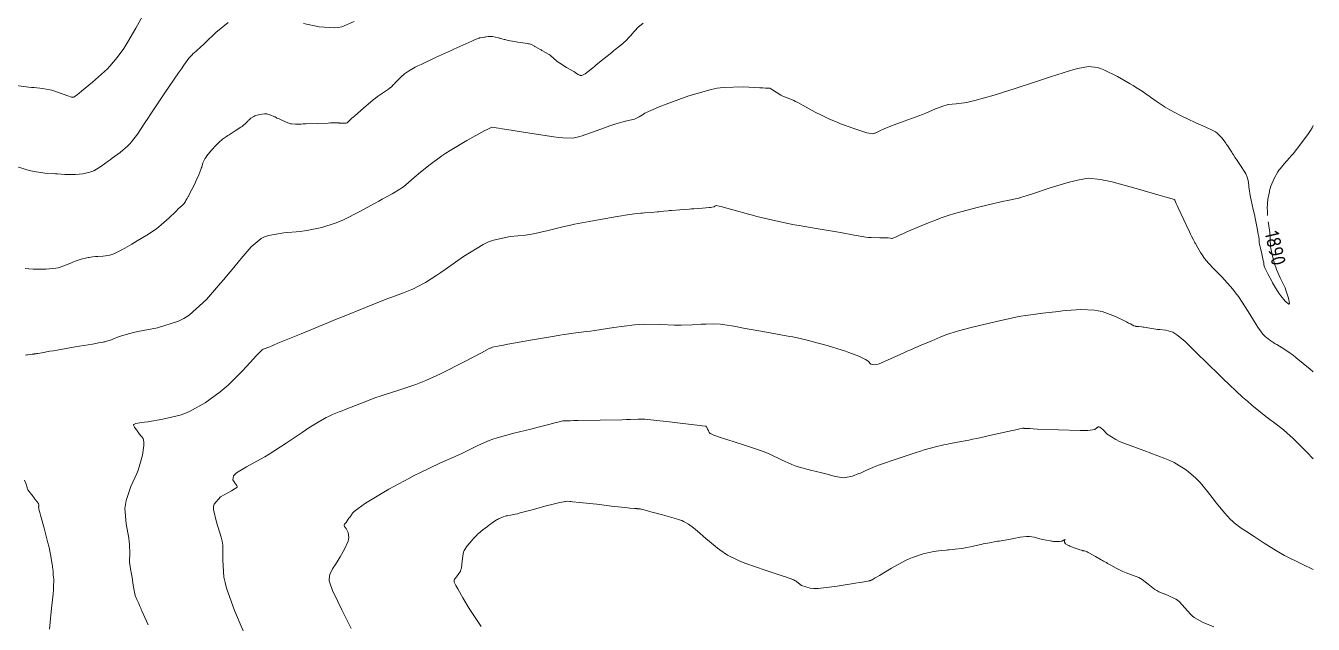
# Model space of a CAD drawing. Header units: millimetres. Extents: x 837477 to 838477, y 1189014 to 1191014.
# Drawn here: x 838137.9 to 838476.5, y 1189608.2 to 1189765.8 of the extents above; entities that cross this region are included whole.
import ezdxf

# ---------------------------------------------------------------- set-up
doc = ezdxf.new("R2010")
doc.units = ezdxf.units.MM
doc.header["$LTSCALE"] = 0.3
doc.layers.add('COTAS 10', color=252, linetype='Continuous', lineweight=9)
doc.styles.get("Standard").update_dxf_attribs({"font": 'isocp2.shx', "bigfont": '@extfont2.shx'})

msp = doc.modelspace()

# ---------------------------------------------------------------- linework, layer by layer
at = {"layer": 'COTAS 10'}
for points in [[(838133.93, 1189729.205), (838138.202, 1189727.887), (838139.215, 1189727.623), (838140.154, 1189727.404), (838142.931, 1189726.981), (838145.131, 1189726.85), (838145.706, 1189726.815), (838146.267, 1189726.78), (838148.17, 1189726.659), (838149.996, 1189726.604), (838150.508, 1189726.611), (838151.022, 1189726.627), (838152.903, 1189726.766), (838154.788, 1189727.186), (838155.305, 1189727.381), (838155.82, 1189727.609), (838157.663, 1189728.714), (838159.559, 1189730.092), (838160.107, 1189730.492), (838160.665, 1189730.9), (838162.764, 1189732.44), (838164.773, 1189734.144), (838165.275, 1189734.655), (838165.752, 1189735.184), (838167.279, 1189737.236), (838169.223, 1189740.222), (838169.963, 1189741.339), (838170.792, 1189742.582), (838174.515, 1189748.121), (838178.09, 1189753.382), (838178.825, 1189754.451), (838179.449, 1189755.351), (838180.784, 1189757.201), (838181.448, 1189757.947), (838181.65, 1189758.151), (838181.86, 1189758.354), (838182.68, 1189759.08), (838184.012, 1189760.27), (838184.544, 1189760.766), (838185.147, 1189761.334), (838187.912, 1189763.984), (838191.118, 1189766.657)], [(838135.344, 1189750.011), (838138.632, 1189749.641), (838139.416, 1189749.555), (838140.146, 1189749.477), (838142.322, 1189749.253), (838144.215, 1189748.937), (838144.765, 1189748.799), (838145.327, 1189748.639), (838147.451, 1189747.884), (838149.267, 1189747.194), (838149.635, 1189747.077), (838149.944, 1189746.991), (838150.572, 1189746.947), (838151.469, 1189747.662), (838151.947, 1189748.054), (838152.525, 1189748.532), (838155.443, 1189750.959), (838158.617, 1189753.756), (838159.356, 1189754.467), (838160.035, 1189755.149), (838161.982, 1189757.382), (838163.677, 1189759.814), (838164.197, 1189760.622), (838164.738, 1189761.489), (838166.876, 1189765.106), (838169.08, 1189769.072)], [(838210.957, 1189766.366), (838215.074, 1189765.47), (838219.035, 1189765.214), (838220.05, 1189765.323), (838221.03, 1189765.511), (838224.273, 1189766.84)], [(838300.243, 1189766.438), (838298.9, 1189765.314), (838298.137, 1189764.493), (838297.961, 1189764.299), (838297.8, 1189764.121), (838297.345, 1189763.598), (838297.011, 1189763.209), (838296.926, 1189763.114), (838296.845, 1189763.026), (838296.579, 1189762.753), (838296.302, 1189762.468), (838296.213, 1189762.372), (838296.12, 1189762.269), (838295.74, 1189761.832), (838295.234, 1189761.313), (838295.06, 1189761.157), (838294.873, 1189760.996), (838294.077, 1189760.37), (838292.908, 1189759.469), (838292.486, 1189759.134), (838292.021, 1189758.762), (838289.985, 1189757.109), (838287.943, 1189755.44), (838287.474, 1189755.057), (838287.047, 1189754.71), (838285.854, 1189753.742), (838285.037, 1189753.13), (838284.848, 1189753.006), (838284.675, 1189752.901), (838284.182, 1189752.69), (838283.798, 1189752.679), (838283.693, 1189752.701), (838283.589, 1189752.734), (838283.219, 1189752.945), (838282.522, 1189753.404), (838282.212, 1189753.593), (838281.85, 1189753.809), (838280.12, 1189754.814), (838278.343, 1189755.897), (838277.952, 1189756.163), (838277.604, 1189756.413), (838276.712, 1189757.191), (838276.02, 1189757.845), (838275.798, 1189758.016), (838275.563, 1189758.183), (838274.606, 1189758.75), (838273.657, 1189759.255), (838273.427, 1189759.382), (838273.212, 1189759.504), (838272.553, 1189759.897), (838271.984, 1189760.24), (838271.826, 1189760.33), (838271.668, 1189760.418), (838271.091, 1189760.716), (838270.361, 1189760.976), (838270.105, 1189761.039), (838269.826, 1189761.099), (838268.624, 1189761.284), (838267.287, 1189761.464), (838266.922, 1189761.521), (838266.56, 1189761.581), (838265.273, 1189761.823), (838264.164, 1189762.059), (838263.914, 1189762.115), (838263.689, 1189762.167), (838263.081, 1189762.321), (838262.558, 1189762.466), (838262.385, 1189762.512), (838262.201, 1189762.56), (838261.436, 1189762.755), (838260.634, 1189762.907), (838260.427, 1189762.928), (838260.226, 1189762.94), (838259.551, 1189762.906), (838258.924, 1189762.818), (838258.753, 1189762.795), (838258.584, 1189762.773), (838257.981, 1189762.701), (838257.41, 1189762.605), (838257.261, 1189762.569), (838257.115, 1189762.528), (838256.62, 1189762.345), (838255.879, 1189762.017), (838255.578, 1189761.884), (838255.236, 1189761.733), (838253.657, 1189761.038), (838251.305, 1189759.982), (838250.475, 1189759.604), (838249.568, 1189759.188), (838245.648, 1189757.376), (838241.874, 1189755.585), (838241.059, 1189755.182), (838240.343, 1189754.82), (838238.586, 1189753.849), (838237.505, 1189753.077), (838237.214, 1189752.84), (838236.928, 1189752.594), (838235.928, 1189751.623), (838235.054, 1189750.702), (838234.847, 1189750.487), (838234.656, 1189750.29), (838234.094, 1189749.722), (838233.487, 1189749.216), (838233.268, 1189749.057), (838233.026, 1189748.891), (838231.965, 1189748.224), (838230.435, 1189747.156), (838229.896, 1189746.738), (838229.307, 1189746.265), (838226.767, 1189744.115), (838224.428, 1189742.069), (838223.966, 1189741.662), (838223.584, 1189741.326), (838222.876, 1189740.688), (838222.699, 1189740.508), (838222.604, 1189740.413), (838222.442, 1189740.247), (838222.144, 1189740.13), (838222.013, 1189740.112), (838221.86, 1189740.102), (838221.129, 1189740.118), (838220.422, 1189740.166), (838220.284, 1189740.176), (838220.171, 1189740.184), (838219.973, 1189740.199), (838219.916, 1189740.206), (838219.892, 1189740.209), (838219.865, 1189740.212), (838219.74, 1189740.229), (838219.588, 1189740.241), (838219.544, 1189740.242), (838219.5, 1189740.242), (838219.333, 1189740.233), (838218.502, 1189740.195), (838218.04, 1189740.177), (838217.476, 1189740.156), (838214.597, 1189740.052), (838211.559, 1189739.943), (838210.895, 1189739.919), (838210.307, 1189739.897), (838208.823, 1189739.84), (838207.823, 1189739.914), (838207.541, 1189739.975), (838207.256, 1189740.054), (838206.209, 1189740.486), (838205.275, 1189740.947), (838205.063, 1189741.045), (838204.87, 1189741.129), (838204.338, 1189741.324), (838203.999, 1189741.432), (838203.927, 1189741.462), (838203.865, 1189741.492), (838203.721, 1189741.599), (838203.46, 1189741.766), (838203.325, 1189741.834), (838203.161, 1189741.91), (838202.341, 1189742.265), (838201.295, 1189742.544), (838200.989, 1189742.573), (838200.676, 1189742.582), (838199.486, 1189742.441), (838198.373, 1189742.121), (838198.109, 1189742.016), (838197.863, 1189741.906), (838197.135, 1189741.449), (838196.563, 1189740.943), (838196.417, 1189740.8), (838196.275, 1189740.657), (838195.808, 1189740.132), (838195.11, 1189739.495), (838194.823, 1189739.281), (838194.495, 1189739.051), (838192.975, 1189738.084), (838191.379, 1189737.095), (838191.004, 1189736.85), (838190.657, 1189736.618), (838189.648, 1189735.888), (838188.7, 1189735.05), (838188.394, 1189734.75), (838188.067, 1189734.42), (838186.728, 1189732.986), (838185.496, 1189731.488), (838185.238, 1189731.118), (838185.015, 1189730.767), (838184.509, 1189729.663), (838184.17, 1189728.586), (838184.053, 1189728.252), (838183.926, 1189727.903), (838183.383, 1189726.516), (838182.737, 1189725.016), (838182.546, 1189724.595), (838182.349, 1189724.173), (838181.592, 1189722.631), (838180.914, 1189721.32), (838180.768, 1189721.044), (838180.639, 1189720.805), (838180.322, 1189720.257), (838180.131, 1189719.96), (838180.081, 1189719.88), (838180.033, 1189719.801), (838179.873, 1189719.524), (838179.71, 1189719.252), (838179.66, 1189719.177), (838179.608, 1189719.101), (838179.405, 1189718.828), (838179.153, 1189718.547), (838179.07, 1189718.467), (838178.983, 1189718.386), (838178.621, 1189718.084), (838177.917, 1189717.456), (838177.613, 1189717.169), (838177.262, 1189716.832), (838175.604, 1189715.21), (838173.516, 1189713.334), (838172.894, 1189712.838), (838172.252, 1189712.352), (838169.779, 1189710.683), (838167.215, 1189709.122), (838166.517, 1189708.705), (838165.824, 1189708.294), (838163.363, 1189706.865), (838161.101, 1189705.748), (838160.534, 1189705.534), (838159.993, 1189705.361), (838158.25, 1189705.082), (838156.857, 1189705.057), (838156.535, 1189705.045), (838156.242, 1189705.03), (838155.414, 1189704.955), (838154.574, 1189704.799), (838154.272, 1189704.732), (838153.941, 1189704.655), (838152.497, 1189704.293), (838150.906, 1189703.804), (838150.483, 1189703.647), (838150.066, 1189703.48), (838148.624, 1189702.8), (838146.951, 1189702.185), (838146.389, 1189702.06), (838145.785, 1189701.954), (838143.247, 1189701.733), (838140.831, 1189701.68), (838140.305, 1189701.681), (838139.839, 1189701.688), (838138.672, 1189701.767), (838137.758, 1189701.901)], [(838137.833, 1189679.082), (838138.163, 1189679.118), (838138.454, 1189679.151), (838139.19, 1189679.241), (838139.61, 1189679.3), (838139.703, 1189679.313), (838139.785, 1189679.326), (838139.996, 1189679.359), (838140.133, 1189679.381), (838140.168, 1189679.385), (838140.202, 1189679.389), (838140.315, 1189679.398), (838140.655, 1189679.448), (838140.832, 1189679.478), (838141.046, 1189679.514), (838142.118, 1189679.702), (838144.263, 1189680.078), (838145.153, 1189680.232), (838146.171, 1189680.408), (838150.919, 1189681.225), (838155.437, 1189682.005), (838156.311, 1189682.158), (838157.021, 1189682.284), (838158.223, 1189682.51), (838158.455, 1189682.571), (838158.553, 1189682.594), (838158.667, 1189682.619), (838159.198, 1189682.727), (838160.088, 1189682.99), (838160.427, 1189683.112), (838160.806, 1189683.255), (838162.509, 1189683.951), (838165.238, 1189684.812), (838166.264, 1189685.058), (838167.407, 1189685.309), (838172.509, 1189686.246), (838178.062, 1189687.979), (838179.489, 1189688.732), (838180.867, 1189689.604), (838185.446, 1189693.737), (838189.136, 1189698.005), (838189.955, 1189698.962), (838190.685, 1189699.822), (838192.589, 1189702.113), (838194.096, 1189703.962), (838194.576, 1189704.544), (838195.083, 1189705.155), (838197.143, 1189707.611), (838199.83, 1189709.788), (838200.732, 1189710.222), (838201.704, 1189710.584), (838205.787, 1189711.285), (838210.077, 1189711.63), (838211.18, 1189711.768), (838212.246, 1189711.924), (838215.787, 1189712.639), (838219.318, 1189713.793), (838220.378, 1189714.225), (838221.473, 1189714.706), (838225.724, 1189716.852), (838229.766, 1189719.073), (838230.729, 1189719.602), (838231.624, 1189720.093), (838234.294, 1189721.554), (838236.305, 1189722.744), (838236.785, 1189723.063), (838237.232, 1189723.379), (838238.57, 1189724.483), (838240.071, 1189725.833), (838240.622, 1189726.303), (838241.231, 1189726.815), (838243.918, 1189729.011), (838247.318, 1189731.522), (838248.377, 1189732.233), (838249.487, 1189732.949), (838253.918, 1189735.591), (838257.821, 1189737.752), (838258.598, 1189738.165), (838259.243, 1189738.499), (838260.474, 1189739.035), (838262.233, 1189738.804), (838263.211, 1189738.654), (838264.401, 1189738.465), (838270.474, 1189737.474), (838276.745, 1189736.523), (838278.061, 1189736.36), (838279.194, 1189736.242), (838281.769, 1189736.178), (838283.591, 1189736.628), (838284.249, 1189736.833), (838284.975, 1189737.073), (838288.151, 1189738.231), (838291.499, 1189739.439), (838292.332, 1189739.711), (838293.125, 1189739.956), (838295.648, 1189740.613), (838297.577, 1189741.09), (838297.994, 1189741.221), (838298.361, 1189741.351), (838299.266, 1189741.818), (838300.077, 1189742.354), (838300.385, 1189742.529), (838300.729, 1189742.715), (838302.275, 1189743.479), (838304.892, 1189744.58), (838305.912, 1189744.977), (838307.06, 1189745.414), (838312.275, 1189747.33), (838318.168, 1189749.02), (838319.745, 1189749.316), (838321.297, 1189749.537), (838326.705, 1189749.714), (838330.95, 1189749.465), (838331.77, 1189749.418), (838332.435, 1189749.38), (838333.555, 1189749.321), (838333.889, 1189749.161), (838334.058, 1189749.058), (838334.262, 1189748.931), (838335.275, 1189748.264), (838336.507, 1189747.518), (838336.849, 1189747.341), (838337.19, 1189747.176), (838338.424, 1189746.69), (838339.896, 1189746.09), (838340.387, 1189745.855), (838340.915, 1189745.589), (838343.126, 1189744.378), (838345.527, 1189743.047), (838346.175, 1189742.706), (838346.816, 1189742.378), (838349.071, 1189741.29), (838351.468, 1189740.267), (838352.199, 1189739.98), (838352.959, 1189739.69), (838355.945, 1189738.628), (838358.589, 1189737.774), (838359.133, 1189737.616), (838359.595, 1189737.491), (838360.587, 1189737.321), (838361.131, 1189737.462), (838361.311, 1189737.533), (838361.505, 1189737.618), (838362.311, 1189738.041), (838363.866, 1189738.75), (838364.532, 1189739.016), (838365.3, 1189739.311), (838368.92, 1189740.626), (838372.796, 1189742.045), (838373.724, 1189742.405), (838374.59, 1189742.751), (838377.196, 1189743.882), (838379.361, 1189744.718), (838379.95, 1189744.878), (838380.534, 1189745.006), (838382.605, 1189745.21), (838385.379, 1189745.562), (838386.407, 1189745.784), (838387.548, 1189746.061), (838392.605, 1189747.509), (838398.395, 1189749.337), (838399.998, 1189749.853), (838401.6, 1189750.374), (838407.387, 1189752.29), (838412.44, 1189753.893), (838413.58, 1189754.216), (838414.608, 1189754.486), (838417.387, 1189755.026), (838419.799, 1189754.745), (838420.597, 1189754.499), (838421.45, 1189754.178), (838425, 1189752.411), (838428.379, 1189750.447), (838429.125, 1189750.002), (838429.789, 1189749.601), (838431.502, 1189748.512), (838432.823, 1189747.596), (838433.24, 1189747.304), (838433.679, 1189746.996), (838435.449, 1189745.745), (838437.535, 1189744.378), (838438.174, 1189743.997), (838438.838, 1189743.615), (838441.457, 1189742.225), (838444.177, 1189740.912), (838444.905, 1189740.577), (838445.622, 1189740.256), (838448.122, 1189739.201), (838450.277, 1189738.144), (838450.778, 1189737.821), (838450.789, 1189737.813), (838451.236, 1189737.485), (838452.542, 1189736.162), (838453.487, 1189734.857), (838453.718, 1189734.532), (838453.936, 1189734.224), (838454.61, 1189733.241), (838455.105, 1189732.48), (838455.209, 1189732.311), (838455.299, 1189732.16), (838455.507, 1189731.765), (838455.871, 1189731.168), (838456.059, 1189730.89), (838456.285, 1189730.562), (838457.417, 1189728.97), (838458.555, 1189727.199), (838458.786, 1189726.758), (838458.979, 1189726.339), (838459.015, 1189726.217), (838459.369, 1189725.004), (838459.547, 1189723.683), (838459.606, 1189723.272), (838459.67, 1189722.842), (838459.938, 1189721.129), (838460.239, 1189719.441), (838460.325, 1189719.027), (838460.41, 1189718.637), (838460.726, 1189717.42), (838461.068, 1189716.088), (838461.17, 1189715.625), (838461.276, 1189715.121), (838461.449, 1189714.206), (838461.685, 1189712.961), (838462.04, 1189710.942), (838462.111, 1189710.527), (838462.17, 1189710.174), (838462.286, 1189709.422), (838462.316, 1189709.11), (838462.321, 1189709.035), (838462.325, 1189708.966), (838462.325, 1189708.757), (838462.42, 1189708.188), (838462.483, 1189707.892), (838462.561, 1189707.536), (838462.978, 1189705.748), (838463.376, 1189703.984), (838463.442, 1189703.643), (838463.49, 1189703.366), (838463.505, 1189702.9), (838463.619, 1189702.472), (838463.728, 1189702.219), (838463.871, 1189701.909), (838464.671, 1189700.304), (838465.608, 1189698.514), (838465.665, 1189698.409), (838465.838, 1189698.087), (838466.056, 1189697.69), (838466.569, 1189696.798), (838466.736, 1189696.505), (838467.469, 1189695.408), (838467.72, 1189695.067), (838467.992, 1189694.71), (838469.148, 1189693.286), (838470.067, 1189692.472), (838470.189, 1189692.499), (838470.255, 1189692.636), (838470.016, 1189694.042), (838469.312, 1189696.16), (838469.085, 1189696.745), (838468.844, 1189697.33), (838467.855, 1189699.436), (838466.882, 1189701.586), (838466.65, 1189702.198), (838466.436, 1189702.818), (838465.799, 1189705.116), (838465.385, 1189707.164), (838465.311, 1189707.626), (838465.254, 1189708.042), (838465.193, 1189709.164), (838465.155, 1189710.359), (838465.113, 1189710.821), (838465.056, 1189711.34), (838464.735, 1189713.688), (838464.686, 1189714.163)], [(838476.514, 1189739.518), (838476.186, 1189738.87), (838475.755, 1189738.156), (838475.286, 1189737.425), (838473.271, 1189734.643), (838471.221, 1189732.089), (838470.731, 1189731.501), (838470.274, 1189730.965), (838468.904, 1189729.461), (838467.791, 1189728.15), (838467.496, 1189727.735), (838467.208, 1189727.298), (838466.217, 1189725.533), (838465.39, 1189723.541), (838465.206, 1189722.961), (838465.04, 1189722.369), (838464.978, 1189722.049), (838464.604, 1189720.126), (838464.435, 1189717.726), (838464.439, 1189717.034), (838464.464, 1189716.33), (838464.516, 1189715.83)], [(838476.514, 1189674.72), (838475.703, 1189675.379), (838472.057, 1189678.391), (838471.224, 1189679.042), (838470.467, 1189679.614), (838468.74, 1189680.772), (838468.373, 1189681.018), (838466.897, 1189681.866), (838466.53, 1189682.087), (838466.181, 1189682.302), (838465.073, 1189683.028), (838464.186, 1189683.688), (838463.977, 1189683.862), (838463.783, 1189684.032), (838463.213, 1189684.611), (838462.35, 1189685.866), (838461.97, 1189686.462), (838461.53, 1189687.165), (838459.434, 1189690.6), (838456.846, 1189694.51), (838456.096, 1189695.512), (838455.331, 1189696.48), (838452.448, 1189699.685), (838449.936, 1189702.242), (838449.405, 1189702.8), (838448.946, 1189703.294), (838447.885, 1189704.538), (838447.263, 1189705.459), (838447.08, 1189705.749), (838446.893, 1189706.054), (838446.182, 1189707.285), (838445.549, 1189708.418), (838445.412, 1189708.661), (838445.292, 1189708.874), (838444.994, 1189709.391), (838444.492, 1189710.403), (838444.242, 1189710.928), (838443.944, 1189711.559), (838442.468, 1189714.724), (838441.017, 1189717.853), (838440.735, 1189718.462), (838440.504, 1189718.96), (838440.103, 1189719.827), (838440.052, 1189719.939), (838440.042, 1189719.961), (838440.034, 1189719.979), (838440.019, 1189720.008), (838440.016, 1189720.011), (838440.015, 1189720.013), (838440.013, 1189720.015), (838440.008, 1189720.018), (838440.006, 1189720.02), (838440.003, 1189720.021), (838439.987, 1189720.028), (838438.441, 1189720.478), (838437.473, 1189720.76), (838436.271, 1189721.109), (838429.981, 1189722.936), (838423.28, 1189724.73), (838421.819, 1189725.058), (838420.529, 1189725.313), (838417.294, 1189725.624), (838414.471, 1189725.13), (838413.441, 1189724.878), (838412.303, 1189724.575), (838407.294, 1189723.064), (838402.661, 1189721.569), (838401.76, 1189721.276), (838401.025, 1189721.036), (838399.748, 1189720.61), (838399.392, 1189720.505), (838399.237, 1189720.467), (838399.058, 1189720.427), (838398.21, 1189720.252), (838396.102, 1189719.791), (838395.129, 1189719.57), (838393.988, 1189719.308), (838388.462, 1189718.026), (838382.151, 1189716.35), (838380.516, 1189715.84), (838378.929, 1189715.31), (838373.602, 1189713.23), (838369.455, 1189711.396), (838368.612, 1189711.021), (838367.901, 1189710.703), (838366.437, 1189710.037), (838365.902, 1189709.827), (838365.778, 1189709.797), (838365.664, 1189709.78), (838365.338, 1189709.819), (838364.746, 1189709.905), (838364.464, 1189709.917), (838364.131, 1189709.924), (838362.504, 1189709.906), (838360.277, 1189709.995), (838359.567, 1189710.068), (838358.816, 1189710.163), (838355.764, 1189710.685), (838352.212, 1189711.352), (838351.146, 1189711.54), (838350.044, 1189711.728), (838345.764, 1189712.417), (838341.273, 1189713.173), (838340.038, 1189713.404), (838338.806, 1189713.644), (838334.388, 1189714.589), (838330.156, 1189715.602), (838329.042, 1189715.886), (838327.953, 1189716.171), (838324.229, 1189717.211), (838321.329, 1189718.039), (838320.759, 1189718.189), (838320.29, 1189718.306), (838319.44, 1189718.444), (838319.245, 1189718.347), (838319.19, 1189718.315), (838319.134, 1189718.281), (838318.927, 1189718.138), (838318.332, 1189717.985), (838318.032, 1189717.943), (838317.673, 1189717.902), (838315.886, 1189717.758), (838313.646, 1189717.607), (838313.001, 1189717.561), (838312.345, 1189717.514), (838309.889, 1189717.329), (838307.716, 1189717.154), (838307.239, 1189717.113), (838306.816, 1189717.075), (838305.737, 1189716.965), (838304.784, 1189716.862), (838304.44, 1189716.828), (838304.061, 1189716.792), (838302.405, 1189716.643), (838300.589, 1189716.483), (838300.11, 1189716.441), (838299.642, 1189716.399), (838298.036, 1189716.253), (838295.567, 1189715.917), (838294.554, 1189715.755), (838293.399, 1189715.563), (838288.036, 1189714.62), (838282.248, 1189713.502), (838280.823, 1189713.2), (838279.477, 1189712.9), (838275.258, 1189711.842), (838271.465, 1189710.971), (838270.387, 1189710.789), (838269.296, 1189710.633), (838265.258, 1189710.282), (838260.88, 1189709.365), (838259.576, 1189708.851), (838258.232, 1189708.225), (838253.045, 1189705.025), (838248.198, 1189701.585), (838247.068, 1189700.807), (838246.03, 1189700.106), (838243.045, 1189698.204), (838240.707, 1189696.928), (838240.076, 1189696.621), (838239.453, 1189696.333), (838237.26, 1189695.463), (838234.421, 1189694.425), (838233.39, 1189694.032), (838232.252, 1189693.593), (838227.26, 1189691.626), (838221.209, 1189689.189), (838219.404, 1189688.454), (838217.544, 1189687.693), (838210.358, 1189684.724), (838204.23, 1189682.183), (838203.037, 1189681.691), (838202.062, 1189681.291), (838200.358, 1189680.61), (838200.099, 1189680.504), (838200.034, 1189680.467), (838199.973, 1189680.427), (838199.78, 1189680.252), (838198.921, 1189679.314), (838198.44, 1189678.793), (838197.854, 1189678.158), (838194.861, 1189674.919), (838191.122, 1189671.206), (838190.066, 1189670.272), (838189.001, 1189669.379), (838185.081, 1189666.491), (838180.952, 1189664.237), (838179.756, 1189663.742), (838178.537, 1189663.304), (838173.944, 1189662.191), (838169.973, 1189661.563), (838169.146, 1189661.431), (838168.437, 1189661.318), (838166.861, 1189661.06), (838166.311, 1189660.827), (838166.248, 1189660.729), (838166.225, 1189660.617), (838166.465, 1189660.091), (838166.951, 1189659.47), (838167.083, 1189659.299), (838167.213, 1189659.127), (838167.674, 1189658.507), (838168.117, 1189657.924), (838168.236, 1189657.776), (838168.354, 1189657.633), (838168.767, 1189657.164), (838168.982, 1189656.229), (838168.975, 1189655.792), (838168.939, 1189655.278), (838168.57, 1189652.782), (838167.768, 1189649.684), (838167.46, 1189648.791), (838167.114, 1189647.883), (838165.552, 1189644.476), (838164.265, 1189640.84), (838164.093, 1189639.787), (838164, 1189638.714), (838164.33, 1189634.671), (838164.988, 1189630.925), (838165.103, 1189630.038), (838165.189, 1189629.217), (838165.255, 1189626.795), (838165.206, 1189624.968), (838165.218, 1189624.521), (838165.243, 1189624.101), (838165.425, 1189622.796), (838165.69, 1189621.458), (838165.766, 1189621.016), (838165.843, 1189620.543), (838166.132, 1189618.576), (838166.456, 1189616.674), (838166.555, 1189616.241), (838166.659, 1189615.849), (838167.072, 1189614.773), (838167.457, 1189614.042), (838167.545, 1189613.867), (838167.624, 1189613.705), (838167.84, 1189613.217), (838168.153, 1189612.476), (838168.293, 1189612.154), (838168.456, 1189611.78), (838169.24, 1189610.007), (838170.108, 1189608.081)], [(838476.514, 1189651.77), (838474.839, 1189653.531), (838474.198, 1189654.182), (838473.554, 1189654.829), (838471.195, 1189657.12), (838468.653, 1189659.386), (838467.893, 1189660.017), (838467.109, 1189660.65), (838464.076, 1189662.948), (838460.392, 1189665.887), (838459.198, 1189666.922), (838457.928, 1189668.055), (838452.716, 1189672.948), (838447.712, 1189677.806), (838446.574, 1189678.916), (838445.543, 1189679.924), (838442.716, 1189682.716), (838440.662, 1189684.456), (838440.12, 1189684.802), (838439.589, 1189685.088), (838437.764, 1189685.627), (838436.044, 1189685.804), (838435.578, 1189685.862), (838435.118, 1189685.923), (838433.494, 1189686.173), (838432.076, 1189686.401), (838431.746, 1189686.448), (838431.442, 1189686.487), (838430.57, 1189686.57), (838429.958, 1189686.632), (838429.819, 1189686.659), (838429.692, 1189686.689), (838429.343, 1189686.831), (838428.439, 1189687.297), (838427.963, 1189687.531), (838427.39, 1189687.811), (838424.502, 1189689.205), (838420.959, 1189690.52), (838419.972, 1189690.751), (838418.983, 1189690.924), (838415.387, 1189691.07), (838411.656, 1189690.788), (838410.581, 1189690.693), (838409.488, 1189690.589), (838405.387, 1189690.151), (838400.949, 1189689.516), (838399.643, 1189689.288), (838398.303, 1189689.038), (838393.185, 1189687.948), (838388.404, 1189686.815), (838387.277, 1189686.538), (838386.236, 1189686.276), (838383.185, 1189685.464), (838380.931, 1189684.778), (838380.392, 1189684.595), (838379.89, 1189684.416), (838378.383, 1189683.799), (838376.851, 1189683.112), (838376.333, 1189682.89), (838375.774, 1189682.654), (838373.415, 1189681.686), (838370.583, 1189680.488), (838369.725, 1189680.108), (838368.835, 1189679.706), (838365.356, 1189678.077), (838362.322, 1189676.793), (838361.712, 1189676.608), (838361.203, 1189676.498), (838360.196, 1189676.717), (838359.488, 1189677.465), (838359.166, 1189677.689), (838358.791, 1189677.919), (838356.982, 1189678.807), (838354.393, 1189679.8), (838353.526, 1189680.095), (838352.594, 1189680.399), (838348.683, 1189681.573), (838344.954, 1189682.615), (838344.137, 1189682.837), (838343.413, 1189683.029), (838341.573, 1189683.483), (838339.613, 1189683.867), (838338.813, 1189684.016), (838337.901, 1189684.184), (838333.679, 1189684.942), (838329.205, 1189685.745), (838328.135, 1189685.941), (838327.137, 1189686.125), (838324.143, 1189686.692), (838321.775, 1189687.086), (838321.172, 1189687.16), (838320.592, 1189687.219), (838318.688, 1189687.309), (838316.771, 1189687.264), (838316.182, 1189687.239), (838315.569, 1189687.209), (838313.146, 1189687.052), (838310.311, 1189686.954), (838309.439, 1189686.96), (838308.528, 1189686.981), (838304.922, 1189687.176), (838300.687, 1189687.23), (838299.381, 1189687.161), (838298.016, 1189687.056), (838292.601, 1189686.375), (838287.543, 1189685.593), (838286.402, 1189685.424), (838285.374, 1189685.277), (838282.601, 1189684.917), (838279.534, 1189684.485), (838278.32, 1189684.293), (838276.948, 1189684.068), (838270.677, 1189682.993), (838264.702, 1189681.929), (838263.516, 1189681.712), (838262.533, 1189681.528), (838260.677, 1189681.144), (838260.127, 1189680.94), (838259.968, 1189680.87), (838259.806, 1189680.793), (838259.194, 1189680.467), (838257.757, 1189679.693), (838257.074, 1189679.335), (838256.267, 1189678.913), (838252.323, 1189676.871), (838248.024, 1189674.694), (838246.992, 1189674.188), (838246.03, 1189673.723), (838243.129, 1189672.396), (838240.505, 1189671.354), (838239.717, 1189671.07), (838238.902, 1189670.788), (838235.738, 1189669.786), (838232.175, 1189668.647), (838231.108, 1189668.278), (838230.006, 1189667.886), (838225.738, 1189666.279), (838221.906, 1189664.774), (838221.079, 1189664.447), (838220.353, 1189664.159), (838218.578, 1189663.44), (838217.32, 1189662.847), (838216.921, 1189662.638), (838216.5, 1189662.409), (838214.796, 1189661.422), (838212.383, 1189659.903), (838211.516, 1189659.34), (838210.561, 1189658.714), (838206.394, 1189655.937), (838201.918, 1189653.037), (838200.769, 1189652.334), (838199.659, 1189651.675), (838195.977, 1189649.655), (838193.335, 1189648.081), (838192.881, 1189647.703), (838192.547, 1189647.35), (838192.344, 1189646.283), (838192.862, 1189645.498), (838192.983, 1189645.323), (838193.094, 1189645.167), (838193.413, 1189644.754), (838193.499, 1189644.45), (838193.463, 1189644.363), (838193.401, 1189644.273), (838192.96, 1189643.938), (838191.995, 1189643.391), (838189.092, 1189641.748), (838187.467, 1189639.893), (838187.297, 1189639.208), (838187.249, 1189638.449), (838188.087, 1189635.085), (838189.336, 1189631.21), (838189.547, 1189630.128), (838189.699, 1189629.042), (838189.758, 1189625.085), (838190.026, 1189620.638), (838190.309, 1189619.243), (838190.683, 1189617.776), (838192.786, 1189611.886), (838195.074, 1189606.487)], [(838223.445, 1189607.117), (838221.062, 1189612.042), (838220.012, 1189614.21), (838218.607, 1189617.117), (838217.835, 1189619.159), (838217.734, 1189619.648), (838217.682, 1189620.104), (838217.903, 1189621.475), (838218.456, 1189622.565), (838218.614, 1189622.843), (838218.774, 1189623.111), (838219.366, 1189623.995), (838220.1, 1189625.114), (838220.349, 1189625.53), (838220.618, 1189625.992), (838221.755, 1189628.045), (838222.671, 1189630.139), (838222.8, 1189630.626), (838222.875, 1189631.074), (838222.7, 1189632.359), (838222.233, 1189633.232), (838222.125, 1189633.42), (838222.026, 1189633.585), (838221.746, 1189633.986), (838221.613, 1189634.233), (838221.606, 1189634.3), (838221.612, 1189634.366), (838221.744, 1189634.603), (838221.981, 1189634.88), (838222.053, 1189634.971), (838222.128, 1189635.069), (838222.424, 1189635.476), (838222.733, 1189635.911), (838222.818, 1189636.025), (838222.901, 1189636.138), (838223.197, 1189636.524), (838223.442, 1189636.857), (838223.494, 1189636.936), (838223.538, 1189637.009), (838223.638, 1189637.227), (838223.923, 1189637.567), (838224.083, 1189637.717), (838224.279, 1189637.892), (838225.283, 1189638.728), (838227.283, 1189640.11), (838228.108, 1189640.63), (838229.05, 1189641.208), (838233.43, 1189643.79), (838238.614, 1189646.643), (838240.063, 1189647.391), (838241.519, 1189648.122), (838246.824, 1189650.614), (838251.609, 1189652.784), (838252.736, 1189653.312), (838253.777, 1189653.808), (838256.824, 1189655.337), (838259.79, 1189656.628), (838260.78, 1189656.975), (838261.844, 1189657.317), (838266.298, 1189658.513), (838270.705, 1189659.576), (838271.74, 1189659.835), (838272.695, 1189660.078), (838275.472, 1189660.826), (838277.41, 1189661.361), (838277.835, 1189661.469), (838278.212, 1189661.56), (838279.174, 1189661.746), (838281.066, 1189661.825), (838282.03, 1189661.849), (838283.186, 1189661.874), (838288.948, 1189661.972), (838294.745, 1189662.074), (838295.922, 1189662.102), (838296.913, 1189662.13), (838298.948, 1189662.229), (838299.965, 1189662.266), (838300.316, 1189662.254), (838300.695, 1189662.233), (838302.314, 1189662.078), (838304.701, 1189661.798), (838305.565, 1189661.698), (838306.517, 1189661.588), (838310.688, 1189661.109), (838314.509, 1189660.666), (838315.241, 1189660.579), (838315.83, 1189660.506), (838316.781, 1189660.374), (838316.811, 1189660.338), (838316.832, 1189660.317), (838316.877, 1189660.276), (838316.961, 1189660.151), (838316.997, 1189660.087), (838317.039, 1189660.011), (838317.235, 1189659.632), (838317.442, 1189659.215), (838317.491, 1189659.115), (838317.536, 1189659.022), (838317.669, 1189658.74), (838317.924, 1189658.482), (838318.047, 1189658.403), (838318.192, 1189658.321), (838318.904, 1189658), (838320.618, 1189657.403), (838321.396, 1189657.147), (838322.305, 1189656.853), (838326.68, 1189655.462), (838331.397, 1189653.86), (838332.52, 1189653.432), (838333.565, 1189653.011), (838336.68, 1189651.546), (838339.423, 1189650.263), (838340.233, 1189649.957), (838341.065, 1189649.671), (838344.252, 1189648.815), (838347.273, 1189648.126), (838348, 1189647.945), (838348.68, 1189647.768), (838350.739, 1189647.167), (838352.512, 1189646.833), (838353.011, 1189646.826), (838353.514, 1189646.854), (838355.36, 1189647.264), (838357.037, 1189647.884), (838357.433, 1189648.045), (838357.799, 1189648.203), (838358.874, 1189648.733), (838360.676, 1189649.51), (838361.5, 1189649.823), (838362.465, 1189650.178), (838367.125, 1189651.811), (838372.053, 1189653.453), (838373.187, 1189653.813), (838374.221, 1189654.133), (838377.125, 1189654.944), (838379.388, 1189655.459), (838380.019, 1189655.591), (838380.651, 1189655.719), (838382.951, 1189656.143), (838385.893, 1189656.705), (838386.931, 1189656.92), (838388.066, 1189657.16), (838392.972, 1189658.239), (838397.445, 1189659.241), (838398.307, 1189659.432), (838399.006, 1189659.585), (838400.17, 1189659.825), (838400.285, 1189659.819), (838400.323, 1189659.816), (838400.363, 1189659.814), (838400.527, 1189659.801), (838402.016, 1189659.727), (838402.892, 1189659.686), (838403.968, 1189659.635), (838409.527, 1189659.378), (838415.17, 1189659.211), (838416.299, 1189659.218), (838417.24, 1189659.248), (838419.071, 1189659.548), (838419.574, 1189659.921), (838419.677, 1189659.998), (838419.765, 1189660.063), (838419.951, 1189660.199), (838420.071, 1189660.227), (838420.116, 1189660.223), (838420.167, 1189660.213), (838420.394, 1189660.138), (838420.852, 1189659.792), (838421.048, 1189659.613), (838421.273, 1189659.396), (838422.339, 1189658.312), (838424.584, 1189656.841), (838425.553, 1189656.381), (838426.674, 1189655.898), (838431.975, 1189653.963), (838437.519, 1189651.909), (838438.792, 1189651.352), (838439.951, 1189650.799), (838443.193, 1189648.843), (838445.565, 1189646.805), (838446.177, 1189646.201), (838446.769, 1189645.58), (838448.743, 1189643.193), (838450.54, 1189640.811), (838451.019, 1189640.193), (838451.491, 1189639.594), (838453.131, 1189637.58), (838454.78, 1189635.812), (838455.257, 1189635.368), (838455.744, 1189634.943), (838457.58, 1189633.572), (838459.654, 1189632.203), (838460.291, 1189631.779), (838460.956, 1189631.336), (838463.584, 1189629.576), (838466.825, 1189627.582), (838467.876, 1189626.991), (838468.993, 1189626.384), (838473.584, 1189624.054), (838476.514, 1189622.63)], [(838144.128, 1189606.985), (838144.617, 1189611.617), (838145.084, 1189616.293), (838145.164, 1189617.265), (838145.223, 1189618.097), (838145.258, 1189619.936), (838145.166, 1189620.846), (838145.144, 1189621.092), (838145.124, 1189621.336), (838145.067, 1189622.195), (838144.971, 1189623.238), (838144.927, 1189623.598), (838144.875, 1189623.989), (838144.623, 1189625.655), (838144.146, 1189627.994), (838143.952, 1189628.809), (838143.73, 1189629.696), (838142.708, 1189633.501), (838141.762, 1189636.966), (838141.59, 1189637.638), (838141.456, 1189638.185), (838141.294, 1189639.125), (838141.362, 1189639.281), (838141.373, 1189639.334), (838141.381, 1189639.391), (838141.38, 1189639.635), (838141.291, 1189639.932), (838141.244, 1189640.023), (838141.186, 1189640.119), (838140.894, 1189640.496), (838140.47, 1189641), (838140.329, 1189641.174), (838140.178, 1189641.364), (838139.544, 1189642.179), (838138.968, 1189642.931), (838138.853, 1189643.081), (838138.756, 1189643.206), (838138.504, 1189643.531), (838138.472, 1189643.575), (838138.42, 1189643.651), (838138.332, 1189643.917), (838138.294, 1189644.058), (838138.25, 1189644.228), (838138.041, 1189645.084), (838137.546, 1189646.166)], [(838450.358, 1189607.549), (838447.563, 1189608.691), (838445.237, 1189610.027), (838444.693, 1189610.438), (838444.192, 1189610.866), (838442.741, 1189612.562), (838441.329, 1189614.174), (838440.852, 1189614.55), (838440.337, 1189614.895), (838438.168, 1189615.886), (838435.919, 1189616.809), (838435.354, 1189617.111), (838434.815, 1189617.434), (838433.075, 1189618.768), (838431.488, 1189620.034), (838431.045, 1189620.314), (838430.6, 1189620.563), (838428.98, 1189621.206), (838427.331, 1189621.751), (838426.867, 1189621.937), (838426.401, 1189622.14), (838424.691, 1189623.001), (838423.289, 1189623.782), (838422.795, 1189624.057), (838422.413, 1189624.271), (838422.352, 1189624.309), (838422.332, 1189624.323), (838422.312, 1189624.338), (838422.231, 1189624.401), (838422.121, 1189624.47), (838422.084, 1189624.489), (838422.043, 1189624.507), (838421.868, 1189624.569), (838421.341, 1189624.837), (838421.079, 1189624.985), (838420.765, 1189625.164), (838419.211, 1189626.078), (838417.632, 1189626.986), (838417.303, 1189627.162), (838417.021, 1189627.306), (838416.394, 1189627.551), (838416.122, 1189627.579), (838416.064, 1189627.584), (838416.014, 1189627.589), (838415.898, 1189627.6), (838415.804, 1189627.622), (838415.769, 1189627.633), (838415.729, 1189627.647), (838415.553, 1189627.718), (838415.131, 1189627.874), (838414.937, 1189627.942), (838414.709, 1189628.021), (838413.605, 1189628.394), (838412.46, 1189628.826), (838412.206, 1189628.942), (838411.98, 1189629.056), (838411.391, 1189629.452), (838411.103, 1189629.825), (838411.067, 1189629.925), (838411.049, 1189630.023), (838411.141, 1189630.362), (838411.25, 1189630.572), (838411.243, 1189630.589), (838411.22, 1189630.589), (838411.003, 1189630.436), (838410.617, 1189630.216), (838410.489, 1189630.172), (838410.35, 1189630.135), (838409.771, 1189630.065), (838409.212, 1189630.044), (838409.086, 1189630.038), (838408.972, 1189630.032), (838408.667, 1189630.011), (838408.462, 1189629.998), (838408.412, 1189629.997), (838408.365, 1189629.998), (838408.221, 1189630.012), (838407.851, 1189630.082), (838407.663, 1189630.118), (838407.436, 1189630.162), (838406.307, 1189630.381), (838404.985, 1189630.659), (838404.637, 1189630.74), (838404.296, 1189630.823), (838403.134, 1189631.138), (838401.894, 1189631.335), (838401.505, 1189631.344), (838401.096, 1189631.333), (838399.455, 1189631.127), (838397.756, 1189630.811), (838397.311, 1189630.731), (838396.877, 1189630.654), (838395.399, 1189630.401), (838393.932, 1189630.152), (838393.504, 1189630.078), (838393.067, 1189630.002), (838391.41, 1189629.706), (838389.662, 1189629.371), (838389.167, 1189629.269), (838388.668, 1189629.164), (838386.828, 1189628.754), (838385.003, 1189628.372), (838384.513, 1189628.285), (838384.03, 1189628.205), (838382.345, 1189627.986), (838380.796, 1189627.837), (838380.4, 1189627.802), (838380.018, 1189627.77), (838378.756, 1189627.676), (838377.309, 1189627.498), (838376.811, 1189627.411), (838376.27, 1189627.309), (838373.964, 1189626.807), (838371.115, 1189625.857), (838370.232, 1189625.472), (838369.307, 1189625.034), (838365.629, 1189623.011), (838362.438, 1189621.1), (838361.822, 1189620.733), (838361.321, 1189620.436), (838360.477, 1189619.945), (838360.385, 1189619.91), (838360.359, 1189619.9), (838360.333, 1189619.889), (838360.233, 1189619.85), (838360.143, 1189619.813), (838360.121, 1189619.804), (838360.102, 1189619.796), (838360.045, 1189619.771), (838359.998, 1189619.749), (838359.984, 1189619.743), (838359.971, 1189619.736), (838359.92, 1189619.712), (838359.799, 1189619.68), (838359.74, 1189619.669), (838359.671, 1189619.656), (838359.331, 1189619.601), (838357.849, 1189619.359), (838357.059, 1189619.228), (838356.105, 1189619.069), (838351.291, 1189618.266), (838346.27, 1189617.698), (838345.186, 1189617.687), (838344.235, 1189617.74), (838341.905, 1189618.46), (838340.711, 1189619.379), (838340.476, 1189619.557), (838340.283, 1189619.703), (838339.929, 1189619.954), (838338.72, 1189620.36), (838337.986, 1189620.603), (838337.08, 1189620.902), (838332.368, 1189622.456), (838327.296, 1189624.233), (838326.162, 1189624.673), (838325.147, 1189625.091), (838322.456, 1189626.411), (838320.416, 1189627.801), (838319.809, 1189628.263), (838319.185, 1189628.758), (838316.782, 1189630.824), (838314.544, 1189632.788), (838314.024, 1189633.219), (838313.548, 1189633.601), (838312.19, 1189634.573), (838311.271, 1189635.122), (838311.072, 1189635.237), (838310.897, 1189635.336), (838310.464, 1189635.559), (838309.513, 1189635.853), (838309.011, 1189635.996), (838308.405, 1189636.167), (838305.354, 1189637.006), (838302.284, 1189637.846), (838301.666, 1189638.016), (838301.149, 1189638.16), (838300.117, 1189638.453), (838299.738, 1189638.553), (838299.632, 1189638.575), (838299.524, 1189638.594), (838299.132, 1189638.639), (838298.716, 1189638.667), (838298.594, 1189638.675), (838298.469, 1189638.682), (838297.994, 1189638.708), (838296.765, 1189638.824), (838296.165, 1189638.889), (838295.452, 1189638.968), (838291.94, 1189639.37), (838288.073, 1189639.815), (838287.136, 1189639.921), (838286.258, 1189640.019), (838283.571, 1189640.312), (838281.668, 1189640.509), (838281.283, 1189640.546), (838280.961, 1189640.575), (838280.312, 1189640.62), (838279.871, 1189640.57), (838279.68, 1189640.54), (838279.458, 1189640.502), (838278.407, 1189640.308), (838276.58, 1189639.883), (838275.869, 1189639.7), (838275.07, 1189639.489), (838271.445, 1189638.492), (838267.955, 1189637.538), (838267.241, 1189637.354), (838266.637, 1189637.205), (838265.366, 1189636.956), (838264.71, 1189636.861), (838264.492, 1189636.809), (838264.26, 1189636.746), (838263.291, 1189636.422), (838262.265, 1189635.981), (838261.996, 1189635.843), (838261.733, 1189635.698), (838260.839, 1189635.116), (838259.903, 1189634.42), (838259.614, 1189634.202), (838259.313, 1189633.973), (838258.117, 1189633.056), (838256.989, 1189632.144), (838256.73, 1189631.917), (838256.494, 1189631.702), (838255.835, 1189631.021), (838255.241, 1189630.331), (838255.046, 1189630.11), (838254.838, 1189629.877), (838253.979, 1189628.926), (838253.206, 1189627.682), (838253.053, 1189627.263), (838252.927, 1189626.813), (838252.689, 1189624.916), (838252.463, 1189623.051), (838252.344, 1189622.62), (838252.2, 1189622.227), (838251.475, 1189621.113), (838250.8, 1189620.314), (838250.687, 1189620.118), (838250.607, 1189619.934), (838250.585, 1189619.36), (838251.046, 1189618.424), (838251.27, 1189618.011), (838251.537, 1189617.531), (838252.846, 1189615.242), (838254.545, 1189612.427), (838255.056, 1189611.615), (838255.584, 1189610.789), (838257.641, 1189607.69)]]:
    msp.add_lwpolyline(points, dxfattribs=at)

# ---------------------------------------------------------------- texts
at = {"layer": 'COTAS 10', "insert": (838463.634, 1189711.259), "char_height": 3.8, "attachment_point": 7, "rotation": 283.17355}
msp.add_mtext('1890', dxfattribs=at)

doc.saveas('drawing.dxf')
